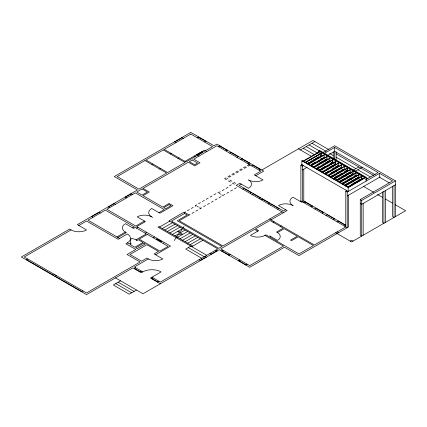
<?xml version="1.0" encoding="UTF-8"?>
<svg xmlns="http://www.w3.org/2000/svg" width="427" height="427" viewBox="0 0 427 427"><rect width="100%" height="100%" fill="white"/><g stroke="black" fill="none" stroke-linecap="round" stroke-linejoin="round"><path stroke-width="0.64" d="M255.746 175.732L263.71 171.131L216.879 144.096L213.98 145.767L190.81 132.386L114.287 176.57L137.462 189.946L77.351 224.65L86.526 229.945A10.926 6.309 0 0 1 71.079 229.945L24.248 256.985L86.526 292.938L140.115 262.002L127.081 254.476L135.77 249.459L125.874 243.742L127.321 242.904L129.013 243.881L130.219 243.187L131.03 238.479A8.193 4.729 0 0 1 136.01 239.841L136.976 240.396M174.136 240.588L178.411 234.508L182.345 234.113L177.525 231.482L180.738 231.188L184.021 226.523M174.878 141.865L182.121 137.686M197.327 137.825L198.774 136.987M151.943 164.582L152.909 164.027M170.293 153.992L171.254 153.432M204.57 142.004L206.017 141.166M159.671 169.044L160.632 168.484M178.016 158.449L178.982 157.894M185.014 161.374L204.325 150.229L206.743 151.622M194.424 156.085L195.15 156.501M196.724 154.755L201.982 151.718L202.708 152.135L197.445 155.177M91.837 216.564L99.08 212.384M108.495 206.951L114.287 203.604M125.389 197.194L131.185 193.847M78.803 225.488L86.526 221.026L118.151 239.285L127.321 233.985A10.926 6.309 0 0 1 127.321 242.904M218.571 146.744L220.017 145.906M26.298 259.84L27.744 259.002M225.814 150.923L227.26 150.085M229.673 153.154L231.124 152.316M236.916 157.333L238.362 156.501M240.78 159.565L242.226 158.727M116.945 236.916L125.389 232.037L126.355 232.592L117.905 237.471M132.632 227.853L134.324 226.881L105.357 210.153L87.973 220.188L119.597 238.447M144.459 221.026L135.77 226.043L106.803 209.321L135.29 192.876L164.256 209.598L158.945 212.662M53.092 275.308L54.544 274.476M136.496 228.135L137.942 227.297M248.018 163.744L249.469 162.911M54.784 276.285L56.231 275.447M226.054 177.824L224.602 178.657L226.534 179.772M227.986 176.709L229.913 175.593M231.845 174.478L233.777 173.362M235.709 172.246L237.642 171.131M239.568 170.015L241.501 168.9M243.433 167.79L245.365 166.674M247.297 165.559L249.224 164.443M228.947 177.264L230.879 176.148M232.811 175.033L234.743 173.917M236.675 172.807L238.608 171.691M240.534 170.576L242.467 169.46M244.399 168.345L246.331 167.229M248.263 166.114L250.19 164.998M251.882 165.975L253.328 165.137M145.185 233.153L146.632 232.315M136.01 239.841L146.392 233.847L135.29 227.436L133.598 228.413L125.389 223.673A10.243 5.914 0 0 0 125.389 232.037M196.601 204.859L195.635 205.419L196.121 205.697L195.155 206.252M198.534 203.743L200.466 202.628M202.398 201.512L204.325 200.402M206.257 199.286L208.189 198.171M210.121 197.055L212.054 195.94M213.98 194.824L215.913 193.709M229.432 185.905L231.365 184.79M184.533 212.384L185.499 211.829M187.432 210.714L189.358 209.598M191.291 208.483L193.223 207.367M220.257 191.76L218.33 192.876L217.845 192.593M222.189 190.645L224.122 189.529M226.054 188.414L227.986 187.298M159.607 226.983L169.743 221.127M136.736 240.54L138.183 239.702L143.013 242.488L134.804 247.228L129.979 244.441L131.185 243.742L130.219 243.187M259.125 170.154L260.571 169.322M261.778 170.015L312.954 140.472L329.148 149.824M162.324 228.552L172.465 222.697M241.26 184.096L239.088 185.35L283.507 210.991L285.679 209.737M300.4 149.946L314.886 141.588M190.084 214.477L179.223 220.748L222.915 245.973L282.055 211.829M192.017 213.361L193.949 212.246M195.876 211.13L197.808 210.015M199.74 208.899L201.672 207.784M203.604 206.673L205.536 205.558M207.463 204.442L209.395 203.327M211.328 202.211L213.26 201.096M215.192 199.98L217.119 198.865M219.051 197.749L220.983 196.639M224.848 194.408L222.915 195.523L221.757 194.856M226.774 193.292L228.707 192.177M230.639 191.061L232.571 189.946M234.503 188.83L236.43 187.715M164.859 230.014L174.995 224.159M153.149 237.748L154.601 236.916M167.395 231.477L177.531 225.627M242.83 189.182L244.276 188.344M169.93 232.939L180.066 227.089M172.465 234.407L182.601 228.552M160.392 241.933L161.844 241.095M301.852 160.819L348.197 187.576L348.197 191.477L301.852 164.721L301.852 160.819L302.332 160.541L348.683 187.298M302.898 161.235L318.75 152.087L318.75 151.062L319.711 150.507L366.062 177.264L366.062 181.165M303.261 161.443L319.108 152.29L319.108 154.521L305.524 162.361M174.995 235.869L185.137 230.014M250.073 193.362L251.519 192.524M305.075 162.468L320.923 153.32L321.237 153.501L321.253 155.738L307.104 163.904M81.578 291.753L83.025 290.92M395.514 216.564L395.514 180.888L361.717 200.396L361.717 236.078L360.265 235.24L360.265 199.564L392.616 180.888L379.582 173.362L347.231 192.038L347.231 227.714L300.886 200.957L300.886 165.276L302.332 164.443M305.385 162.65L321.237 153.501M322.593 152.743L334.683 145.767L395.514 180.888M177.531 237.332L187.672 231.477M252.005 194.477L253.451 193.639M300.886 165.276L302.332 166.114L303.298 165.559M323.976 153.619L334.683 147.438L378.13 172.524L365.742 179.682M307.92 163.071L309.052 162.42M310.749 161.438L311.881 160.782M313.012 160.13L314.149 159.479M315.281 158.823L318.675 156.864M307.968 164.107L323.821 154.958L324.13 155.14L324.152 157.382L309.997 165.553M308.283 164.288L324.13 155.14M180.066 238.794L190.207 232.939M311.384 164.39L315.345 162.105M321.008 158.833L322.139 158.182M148.324 258.933L146.877 258.1L141.567 261.164L129.979 254.476L146.877 244.719L158.46 251.407L154.115 253.916L162.81 258.933A10.243 5.914 0 0 1 148.324 258.933L134.324 267.019L142.773 271.898A12.97 7.489 0 0 1 161.118 271.898L150.496 278.025L160.392 283.741M155.567 254.754L170.533 246.112L136.736 226.598L145.426 221.581L137.222 216.847A10.243 5.914 0 0 1 151.702 216.847L152.669 217.402M302.332 170.015L307.216 167.197M327.813 155.305L334.683 151.339L375.274 174.776M310.867 165.756L326.714 156.608L327.029 156.784L327.045 159.02L312.895 167.192M311.182 165.932L327.029 156.784M182.601 240.257L192.742 234.407M134.201 268.62L135.653 267.782M317.112 164.4L318.243 163.749M319.375 163.093L320.506 162.441M321.638 161.785L323.335 160.803M324.467 160.152L325.598 159.501M259.242 198.656L260.694 197.824M185.137 241.719L195.272 235.869M313.765 167.395L329.612 158.246L329.927 158.428L329.943 160.669L315.793 168.841M314.075 167.576L329.927 158.428M120.563 280.817L113.32 284.996L129.253 294.192L136.496 290.013M261.175 199.772L262.626 198.934M317.725 167.341L318.857 166.69M322.817 164.4L323.954 163.744M325.086 163.093L328.48 161.134M187.672 243.187L197.808 237.332M316.658 169.039L332.51 159.89L332.825 160.072L332.841 162.308L318.686 170.48M316.973 169.22L332.825 160.072M139.997 271.967L141.444 271.129M318.942 169.973L320.074 169.322M321.205 168.665L325.166 166.381M330.829 163.114L331.96 162.457M142.773 271.898L141.321 272.73L132.872 267.852L86.526 294.614L21.35 256.985L69.628 229.107L71.079 229.945M190.207 244.65L200.343 238.794M319.556 170.688L335.403 161.534L335.718 161.716L335.734 163.957L321.584 172.124M319.871 170.864L335.718 161.716M190.81 246.112L185.74 249.037L201.672 258.239M191.776 246.667L202.878 240.257M321.835 171.617L322.972 170.965M326.933 168.676L328.064 168.024M329.196 167.368L330.327 166.717M331.459 166.06L333.156 165.084M334.288 164.427L335.425 163.776L335.734 163.957M322.454 172.327L338.301 163.178L338.616 163.36L338.632 165.596L324.483 173.768M322.769 172.508L338.616 163.36M268.418 203.951L269.864 203.119M325.299 172.93L326.431 172.278M327.562 171.622L328.694 170.971M332.66 168.681L333.791 168.03M334.923 167.373L338.317 165.414L338.632 165.596M270.35 205.067L271.796 204.234M325.347 173.97L341.2 164.822L341.563 165.03L341.563 167.256L327.408 175.428M325.71 174.179L341.563 165.03M331.026 172.946L334.421 170.981M335.553 170.33L336.689 169.674M328.246 175.614L344.093 166.461L344.408 166.642L344.424 168.884L330.274 177.056M328.56 175.791L344.408 166.642M151.702 278.724L153.149 277.886M330.525 176.548L332.793 175.241M336.754 172.951L337.885 172.3M339.017 171.643L340.148 170.992M341.28 170.341L342.982 169.359M331.144 177.258L346.991 168.11L347.306 168.286L347.322 170.528L333.172 178.7M331.459 177.435L347.306 168.286M277.593 209.251L279.039 208.413M335.12 177.21L336.252 176.559M337.389 175.903L338.52 175.251M339.652 174.595L341.349 173.618M344.744 171.654L346.441 170.672M333.471 179.228L349.889 169.754L350.204 169.93L350.22 172.166L336.07 180.338M334.352 179.078L350.204 169.93M157.499 282.071L158.945 281.233M336.321 179.836L337.453 179.18M338.584 178.529L339.716 177.872M340.847 177.221L344.247 175.257M345.379 174.606L346.51 173.949M344.819 175.033L349.649 172.246M353.028 170.298L358.819 166.952M300.16 201.373L300.886 200.957M336.935 180.541L352.787 171.392L353.097 171.574L353.118 173.816L338.963 181.987M337.25 180.722L353.097 171.574M200.226 260.465L206.017 257.123M211.087 254.193L216.879 250.852M344.338 226.043L345.785 225.205L303.784 200.957L301.611 202.211L292.917 197.194A10.243 5.914 0 0 0 292.917 205.558L293.162 205.697M354.96 171.408L362.197 167.229M339.219 181.475L342.614 179.516M343.746 178.865L344.877 178.208M346.575 177.226L347.706 176.575M348.838 175.924L349.969 175.267M351.106 174.616L352.803 173.634L353.118 173.816M303.784 202.628L305.23 201.795M339.833 182.19L355.68 173.036L355.995 173.218L356.011 175.454L341.862 183.626M339.582 182.692L355.995 173.218M221.57 251.049L223.022 250.217M273.125 222.28L274.091 221.725M342.678 182.793L343.81 182.142M344.941 181.486L346.078 180.834M347.21 180.178L348.341 179.527M349.473 178.87L351.17 177.894M342.166 184.154L358.579 174.68L358.893 174.862L358.91 177.104L344.76 185.27M342.475 184.336L358.893 174.862M345.576 184.437L347.274 183.455M348.405 182.804L349.537 182.148M350.668 181.496L354.068 179.537M355.2 178.881L356.331 178.23M345.059 185.804L361.477 176.324L361.808 176.511L361.808 178.742L347.653 186.914M345.39 185.991L361.808 176.511M311.021 206.812L312.473 205.974M228.813 255.234L230.26 254.396M351.304 184.448L352.435 183.791M353.567 183.14L354.698 182.484M356.396 181.507L357.527 180.851M358.664 180.199L359.796 179.543M348.32 187.09L364.733 177.611L318.75 151.062M277.47 232.592L276.504 232.037L283.261 228.135L269.987 220.471L255.501 228.829L258.639 230.644L250.435 235.378A10.243 5.914 0 0 0 264.916 235.378L265.882 234.823L268.78 236.494L269.747 235.939L277.47 240.396A9.559 5.519 0 0 0 277.47 232.592L284.227 228.691L297.261 236.216L290.504 240.118L291.47 240.679L298.227 236.777L313.439 245.557L298.953 253.916L269.747 237.054L270.713 236.494M280.368 226.459L281.334 225.904M348.523 187.117L364.37 177.968M348.197 187.576L366.062 177.264M314.886 209.038L316.332 208.205M292.917 205.558A10.243 5.914 0 0 0 278.436 205.558L287.125 210.575L270.953 219.91L314.405 244.997L345.785 226.881L345.785 191.2L346.751 190.645M347.231 195.94L380.062 176.986M238.469 260.806L239.915 259.968M322.129 213.222L323.575 212.384M325.988 215.454L327.44 214.616M245.712 264.986L247.158 264.153M333.231 219.633L334.683 218.795M395.514 184.79L361.717 204.303L360.265 203.465M337.095 221.864L338.542 221.026M350.129 241.095L351.576 240.257L353.028 241.095M318.75 152.087L319.108 152.29M326.73 158.844L327.045 159.02M332.841 162.308L332.526 162.132L332.51 159.89M341.216 167.064L341.563 167.256M349.905 171.99L350.22 172.166M355.696 175.278L356.011 175.454M361.808 178.742L361.493 178.566L361.477 176.324M389.216 182.825L379.582 177.264L379.582 173.362M335.996 153.773L373.646 175.513M311.988 143.258L326.255 151.494M329.676 153.469L333.097 155.449M335.953 157.093L355.921 168.622M357.853 169.738L370.188 176.858M309.095 144.929L367.85 178.854M306.196 146.605L317.608 153.192M358.595 176.922L358.91 177.104M347.322 170.528L347.007 170.346L346.991 168.11M329.612 160.477L329.943 160.669M321.253 155.738L320.939 155.556L320.923 153.32M323.837 157.2L324.152 157.382M320.197 155.802L321.339 156.463M325.913 159.1L327.055 159.762M328.774 160.755L330.487 161.742M331.63 162.404L333.348 163.392M334.49 164.053L335.633 164.715M337.917 166.034L339.065 166.695M340.778 167.683L341.92 168.345M345.923 170.656L347.637 171.643M349.355 172.636L350.498 173.298M351.64 173.954L353.359 174.947M354.501 175.604L356.214 176.597M357.356 177.258L359.075 178.246M303.298 148.276L314.71 154.862M320.987 158.486L322.7 159.474M324.408 160.467L325.55 161.123M327.263 162.111L328.406 162.772M330.114 163.76L331.256 164.416M335.819 167.053L336.962 167.71M338.675 168.697L339.817 169.359M341.525 170.346L342.667 171.003M344.381 171.996L345.523 172.652M350.284 175.401L351.405 176.052M353.086 177.024L354.207 177.669M355.894 178.641L357.015 179.287M358.696 180.258L359.817 180.904M298.473 148.831L311.811 156.538M318.659 160.488L319.802 161.15M321.515 162.137L322.652 162.794M327.221 165.43L328.358 166.087M330.071 167.08L331.213 167.736M335.777 170.373L336.919 171.03M338.632 172.017L339.769 172.679M341.483 173.666L342.625 174.323M344.338 175.316L345.785 176.148M350.193 178.694L351.314 179.34M352.996 180.311L354.116 180.957M355.798 181.929L356.919 182.58M363.649 186.46L374.004 192.444M377.457 194.434L382.635 197.423M385.512 199.083L392.418 203.071M395.295 204.736L405.65 210.714L351.576 241.933L335.643 232.731M345.785 191.2L347.231 192.038M360.265 199.564L361.717 200.396M219.777 146.045L227.02 150.229M230.879 152.455L238.122 156.64M241.986 158.865L249.224 163.05M253.088 165.281L260.331 169.46M198.534 137.126L205.777 141.305M304.99 201.934L312.228 206.113M316.092 208.344L323.335 212.523M327.199 214.754L334.437 218.934M338.301 221.165L345.544 225.344M181.875 137.542L183.327 138.38M337.095 231.898L338.542 232.731M174.638 141.727L176.084 142.559M196.601 154.686L199.014 156.079M227.02 178.379L227.986 178.934M229.913 180.05L231.845 181.165M233.777 182.281L235.709 183.397M244.036 188.483L251.279 192.662M253.211 193.778L260.449 197.963M262.381 199.078L269.624 203.257M271.556 204.373L278.799 208.552M228.466 180.888L230.399 182.003M232.331 183.119L234.258 184.234M283.507 212.662L236.19 185.35L239.814 183.258L248.503 188.275A10.243 5.914 0 0 0 248.503 179.911A10.243 5.914 0 0 0 262.984 179.911L254.295 174.894L260.812 171.131L216.879 145.767L193.703 159.148L199.98 162.772L194.669 165.836L188.392 162.212L143.013 188.414L149.29 192.038L143.013 195.662L162.81 207.09L169.081 203.465L172.946 205.697L159.911 213.222L151.702 208.483A10.243 5.914 0 0 0 151.702 216.847M269.747 218.934L271.193 219.772M219.291 193.431L220.62 194.2M257.673 231.199L254.535 229.39L220.743 248.898L249.71 265.626L283.507 246.112L264.916 235.378M197.087 206.252L198.411 207.02M199.553 207.677L200.706 208.344M189.118 215.032L184.048 212.107L169.081 220.748L217.845 248.898L160.392 282.071L151.943 277.192M130.945 193.709L132.391 194.547M221.81 250.911L229.053 255.095M238.709 260.667L245.952 264.847M125.148 197.055L126.6 197.893M215.672 250.153L217.119 250.991M209.881 253.499L211.328 254.337M192.742 246.112L158.945 226.598L157.979 227.159L206.743 255.309M114.046 203.465L115.493 204.303M204.811 256.424L206.257 257.262M188.275 247.575L204.207 256.771M108.25 206.812L109.702 207.645M199.014 259.771L200.466 260.609M161.497 241.522L156.826 238.826L156.463 239.035L161.134 241.73M163.909 242.915L163.546 243.123M98.84 212.246L100.286 213.084M91.597 216.425L93.043 217.263M134.441 268.482L140.237 271.823M151.943 278.585L157.739 281.932M115.493 277.886L143.013 293.776L219.291 249.736L249.71 267.297L284.467 247.228L298.953 255.592L348.683 226.881L348.683 195.102M118.151 282.21L134.083 291.406M115.733 283.603L131.665 292.799M26.538 259.701L53.332 275.169M55.024 276.146L81.819 291.614M335.403 161.534L335.425 163.776M394.062 185.628L394.062 217.402L392.616 216.564L392.616 186.113M385.373 190.645L385.373 222.419M383.926 191.477L383.926 223.257L382.475 222.419L382.475 191.969M363.163 203.465L363.163 235.24M336.129 151.831L336.129 160.435M336.129 170.368L336.129 171.691M336.129 173.677L336.129 175.001M336.129 176.324L336.129 178.31M334.683 147.438L334.683 159.287M334.683 163.92L334.683 165.244M334.683 171.2L334.683 172.524M334.683 173.848L334.683 175.833M334.683 177.162L334.683 178.486M333.231 151.831L333.231 158.449M333.231 165.068L333.231 167.053M333.231 168.382L333.231 169.706M333.231 171.691L333.231 173.015M333.231 175.001L333.231 176.324M303.784 169.183L303.784 200.957M302.332 166.114L302.332 201.795M144.945 160.541L117.185 176.57L138.908 189.113L166.669 173.084L144.945 160.541M163.29 149.946L145.911 159.981L167.635 172.524L185.014 162.49L163.29 149.946M190.81 134.062L164.256 149.391L185.98 161.934L212.534 146.605L190.81 134.062M142.047 188.969L136.736 192.038L142.047 195.102L147.358 192.038L142.047 188.969M192.257 159.981L189.358 161.657L194.669 164.721L197.568 163.05L192.257 159.981M169.081 204.581L163.771 207.645L165.703 208.76L171.013 205.697L169.081 204.581M147.358 234.407L139.149 239.141L159.911 251.129L168.115 246.39L147.358 234.407M184.533 213.5L171.499 221.026L218.811 248.343L221.949 246.528L177.29 220.748L187.186 215.032L184.533 213.5M143.979 243.048L135.77 247.783L137.222 248.621L145.426 243.881L143.979 243.048"/></g></svg>
